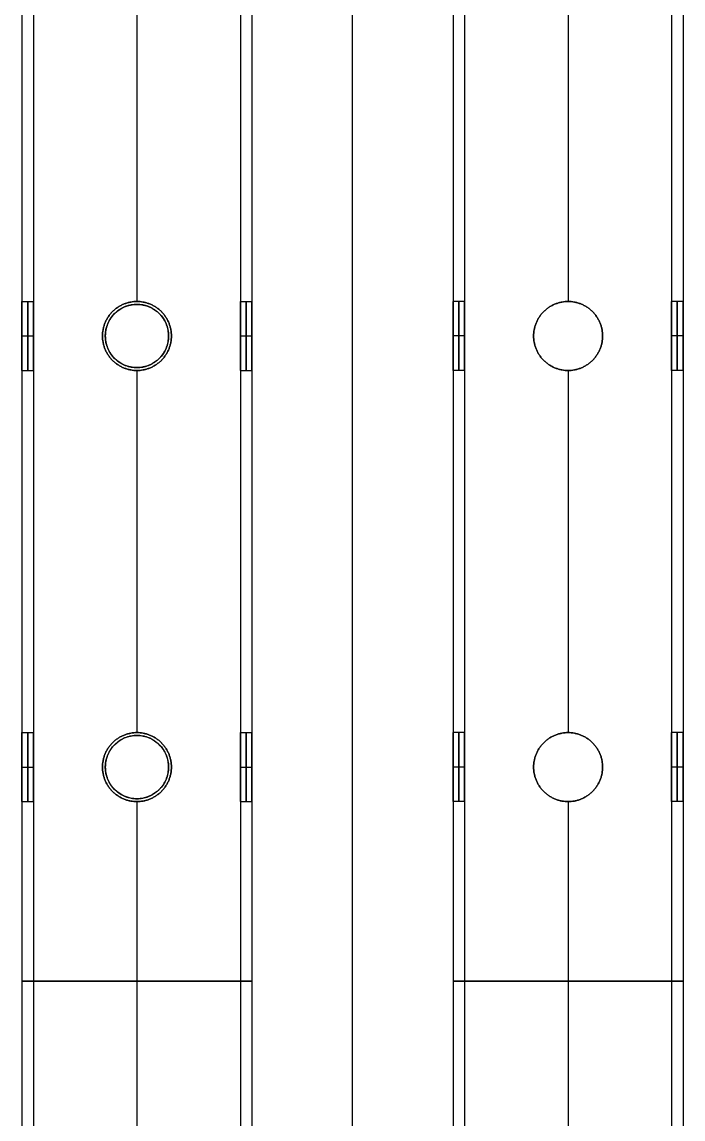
# Model space of a CAD drawing. Header units: millimetres. Extents: x -6529 to 809, y -8611 to 207.
# Drawn here: x 93.5 to 208.5, y -4076.9 to -3886.1 of the extents above; entities that cross this region are included whole.
import ezdxf

# ---------------------------------------------------------------- set-up
doc = ezdxf.new("R2010")
doc.units = ezdxf.units.MM
doc.header["$MEASUREMENT"] = 0
for name, color, linetype, true_color in [('gaten$11mm', 7, 'Continuous', 0xff6a35), ('platen', 7, 'Continuous', 0x007f00), ('staal', 5, 'Continuous', 0x0000ff)]:
    doc.layers.add(name, color=color, linetype=linetype, true_color=true_color)

# ---------------------------------------------------------------- blocks, each defined once
blk = doc.blocks.new('top plaat')
at = {"layer": 'platen'}
for p, q in [((658, -1276), (658, 40)), ((658, -1276, 18), (658, 40, 18)), ((620.5, -200), (620.5, -200, 18)), ((615, -205.5), (615, -205.5, 18)), ((626, -205.5), (626, -205.5, 18)), ((620.5, -211), (620.5, -211, 18)), ((620.5, -275), (620.5, -275, 18)), ((615, -280.5), (615, -280.5, 18)), ((626, -280.5), (626, -280.5, 18)), ((620.5, -286), (620.5, -286, 18))]:
    blk.add_line(p, q, dxfattribs=at)
for centre in [(620.5, -205.5, 9), (620.5, -280.5, 9)]:
    blk.add_circle(centre, 5.5, dxfattribs=at)
for points in [[(626, -205.5), (626, -211), (620.5, -211), (615, -211), (615, -205.5), (615, -200), (620.5, -200), (626, -200), (626, -205.5)], [(626, -205.5, 18), (626, -211, 18), (620.5, -211, 18), (615, -211, 18), (615, -205.5, 18), (615, -200, 18), (620.5, -200, 18), (626, -200, 18), (626, -205.5, 18)], [(626, -280.5), (626, -286), (620.5, -286), (615, -286), (615, -280.5), (615, -275), (620.5, -275), (626, -275), (626, -280.5)], [(626, -280.5, 18), (626, -286, 18), (620.5, -286, 18), (615, -286, 18), (615, -280.5, 18), (615, -275, 18), (620.5, -275, 18), (626, -275, 18), (626, -280.5, 18)]]:
    blk.add_rational_spline(points, [1, 0.707106781187, 1, 0.707106781187, 1, 0.707106781187, 1, 0.707106781187, 1], degree=2, knots=[-37.699112, -37.699112, -37.699112, -28.274334, -28.274334, -18.849556, -18.849556, -9.424778, -9.424778, 0, 0, 0], dxfattribs=at)
blk = doc.blocks.new('plaat base')
at = {"layer": 'platen'}
for p, q in [((658, -1200), (658, 0)), ((658, -1200, 18), (658, 0, 18))]:
    blk.add_line(p, q, dxfattribs=at)

msp = doc.modelspace()

# ---------------------------------------------------------------- linework, layer by layer
at = {"layer": 'gaten$11mm'}
for centre in [(113.53, -3940.71), (113.53, -4015.71)]:
    msp.add_circle(centre, 5.5, dxfattribs=at)
at = {"layer": 'staal'}
for p, q in [((93.53, -3934.71, 20), (95.53, -3934.71, 20)), ((113.53, -3934.71, 2), (113.53, -3934.71)), ((113.53, -3934.71, 40), (113.53, -3934.71, 38)), ((131.53, -3934.71, 20), (133.53, -3934.71, 20)), ((170.53, -3934.71, 1296), (168.53, -3934.71, 1296)), ((188.53, -3934.71, 1278), (188.53, -3934.71, 1276)), ((188.53, -3934.71, 1316), (188.53, -3934.71, 1314)), ((208.53, -3934.71, 1296), (206.53, -3934.71, 1296)), ((93.53, -3940.71, 26), (95.53, -3940.71, 26)), ((93.53, -3940.71, 14), (95.53, -3940.71, 14)), ((107.53, -3940.71, 2), (107.53, -3940.71)), ((107.53, -3940.71, 40), (107.53, -3940.71, 38)), ((119.53, -3940.71, 2), (119.53, -3940.71)), ((119.53, -3940.71, 40), (119.53, -3940.71, 38)), ((131.53, -3940.71, 26), (133.53, -3940.71, 26)), ((131.53, -3940.71, 14), (133.53, -3940.71, 14)), ((170.53, -3940.71, 1302), (168.53, -3940.71, 1302)), ((170.53, -3940.71, 1290), (168.53, -3940.71, 1290)), ((182.53, -3940.71, 1278), (182.53, -3940.71, 1276)), ((182.53, -3940.71, 1316), (182.53, -3940.71, 1314)), ((194.53, -3940.71, 1278), (194.53, -3940.71, 1276)), ((194.53, -3940.71, 1316), (194.53, -3940.71, 1314)), ((208.53, -3940.71, 1302), (206.53, -3940.71, 1302)), ((208.53, -3940.71, 1290), (206.53, -3940.71, 1290)), ((93.53, -3946.71, 20), (95.53, -3946.71, 20)), ((113.53, -3946.71, 2), (113.53, -3946.71)), ((113.53, -3946.71, 40), (113.53, -3946.71, 38)), ((131.53, -3946.71, 20), (133.53, -3946.71, 20)), ((170.53, -3946.71, 1296), (168.53, -3946.71, 1296)), ((188.53, -3946.71, 1278), (188.53, -3946.71, 1276)), ((188.53, -3946.71, 1316), (188.53, -3946.71, 1314)), ((208.53, -3946.71, 1296), (206.53, -3946.71, 1296)), ((93.53, -4009.71, 20), (95.53, -4009.71, 20)), ((113.53, -4009.71, 2), (113.53, -4009.71)), ((113.53, -4009.71, 40), (113.53, -4009.71, 38)), ((131.53, -4009.71, 20), (133.53, -4009.71, 20)), ((170.53, -4009.71, 1296), (168.53, -4009.71, 1296)), ((188.53, -4009.71, 1278), (188.53, -4009.71, 1276)), ((188.53, -4009.71, 1316), (188.53, -4009.71, 1314)), ((208.53, -4009.71, 1296), (206.53, -4009.71, 1296)), ((93.53, -4015.71, 26), (95.53, -4015.71, 26)), ((93.53, -4015.71, 14), (95.53, -4015.71, 14)), ((107.53, -4015.71, 2), (107.53, -4015.71)), ((107.53, -4015.71, 40), (107.53, -4015.71, 38)), ((119.53, -4015.71, 2), (119.53, -4015.71)), ((119.53, -4015.71, 40), (119.53, -4015.71, 38)), ((131.53, -4015.71, 26), (133.53, -4015.71, 26)), ((131.53, -4015.71, 14), (133.53, -4015.71, 14)), ((170.53, -4015.71, 1302), (168.53, -4015.71, 1302)), ((170.53, -4015.71, 1290), (168.53, -4015.71, 1290)), ((182.53, -4015.71, 1278), (182.53, -4015.71, 1276)), ((182.53, -4015.71, 1316), (182.53, -4015.71, 1314)), ((194.53, -4015.71, 1278), (194.53, -4015.71, 1276)), ((194.53, -4015.71, 1316), (194.53, -4015.71, 1314)), ((208.53, -4015.71, 1302), (206.53, -4015.71, 1302)), ((208.53, -4015.71, 1290), (206.53, -4015.71, 1290)), ((93.53, -4021.71, 20), (95.53, -4021.71, 20)), ((113.53, -4021.71, 2), (113.53, -4021.71)), ((113.53, -4021.71, 40), (113.53, -4021.71, 38)), ((131.53, -4021.71, 20), (133.53, -4021.71, 20)), ((170.53, -4021.71, 1296), (168.53, -4021.71, 1296)), ((188.53, -4021.71, 1278), (188.53, -4021.71, 1276)), ((188.53, -4021.71, 1316), (188.53, -4021.71, 1314)), ((208.53, -4021.71, 1296), (206.53, -4021.71, 1296))]:
    msp.add_line(p, q, dxfattribs=at)
for points in [[(93.53, -3735.21), (93.53, -4052.96), (93.53, -4370.71)], [(93.53, -3735.21, 40), (93.53, -4052.96, 40), (93.53, -4370.71, 40)], [(95.53, -3735.21, 2), (95.53, -4052.96, 2), (95.53, -4370.71, 2)], [(95.53, -3735.21, 38), (95.53, -4052.96, 38), (95.53, -4370.71, 38)], [(131.53, -3735.21, 2), (131.53, -4052.96, 2), (131.53, -4370.71, 2)], [(131.53, -3735.21, 38), (131.53, -4052.96, 38), (131.53, -4370.71, 38)], [(133.53, -3735.21), (133.53, -4052.96), (133.53, -4370.71)], [(133.53, -3735.21, 40), (133.53, -4052.96, 40), (133.53, -4370.71, 40)], [(168.53, -3735.21, 1276), (168.53, -4052.96, 1276), (168.53, -4370.71, 1276)], [(168.53, -3735.21, 1316), (168.53, -4052.96, 1316), (168.53, -4370.71, 1316)], [(170.53, -3735.21, 1278), (170.53, -4052.96, 1278), (170.53, -4370.71, 1278)], [(170.53, -3735.21, 1314), (170.53, -4052.96, 1314), (170.53, -4370.71, 1314)], [(206.53, -3735.21, 1278), (206.53, -4052.96, 1278), (206.53, -4370.71, 1278)], [(206.53, -3735.21, 1314), (206.53, -4052.96, 1314), (206.53, -4370.71, 1314)], [(208.53, -3735.21, 1276), (208.53, -4052.96, 1276), (208.53, -4370.71, 1276)], [(208.53, -3735.21, 1316), (208.53, -4052.96, 1316), (208.53, -4370.71, 1316)], [(93.53, -3871.71, 20), (93.53, -3903.21, 20), (93.53, -3934.71, 20)], [(95.53, -3871.71, 20), (95.53, -3903.21, 20), (95.53, -3934.71, 20)], [(113.53, -3871.71), (113.53, -3903.21), (113.53, -3934.71)], [(113.53, -3871.71, 40), (113.53, -3903.21, 40), (113.53, -3934.71, 40)], [(113.53, -3871.71, 2), (113.53, -3903.21, 2), (113.53, -3934.71, 2)], [(113.53, -3871.71, 38), (113.53, -3903.21, 38), (113.53, -3934.71, 38)], [(131.53, -3871.71, 20), (131.53, -3903.21, 20), (131.53, -3934.71, 20)], [(133.53, -3871.71, 20), (133.53, -3903.21, 20), (133.53, -3934.71, 20)], [(168.53, -3871.71, 1296), (168.53, -3903.21, 1296), (168.53, -3934.71, 1296)], [(170.53, -3871.71, 1296), (170.53, -3903.21, 1296), (170.53, -3934.71, 1296)], [(188.53, -3871.71, 1276), (188.53, -3903.21, 1276), (188.53, -3934.71, 1276)], [(188.53, -3871.71, 1316), (188.53, -3903.21, 1316), (188.53, -3934.71, 1316)], [(188.53, -3871.71, 1278), (188.53, -3903.21, 1278), (188.53, -3934.71, 1278)], [(188.53, -3871.71, 1314), (188.53, -3903.21, 1314), (188.53, -3934.71, 1314)], [(206.53, -3871.71, 1296), (206.53, -3903.21, 1296), (206.53, -3934.71, 1296)], [(208.53, -3871.71, 1296), (208.53, -3903.21, 1296), (208.53, -3934.71, 1296)], [(93.53, -3946.71, 20), (93.53, -3978.21, 20), (93.53, -4009.71, 20)], [(95.53, -3946.71, 20), (95.53, -3978.21, 20), (95.53, -4009.71, 20)], [(113.53, -3946.71), (113.53, -3978.21), (113.53, -4009.71)], [(113.53, -3946.71, 40), (113.53, -3978.21, 40), (113.53, -4009.71, 40)], [(113.53, -3946.71, 2), (113.53, -3978.21, 2), (113.53, -4009.71, 2)], [(113.53, -3946.71, 38), (113.53, -3978.21, 38), (113.53, -4009.71, 38)], [(131.53, -3946.71, 20), (131.53, -3978.21, 20), (131.53, -4009.71, 20)], [(133.53, -3946.71, 20), (133.53, -3978.21, 20), (133.53, -4009.71, 20)], [(168.53, -3946.71, 1296), (168.53, -3978.21, 1296), (168.53, -4009.71, 1296)], [(170.53, -3946.71, 1296), (170.53, -3978.21, 1296), (170.53, -4009.71, 1296)], [(188.53, -3946.71, 1276), (188.53, -3978.21, 1276), (188.53, -4009.71, 1276)], [(188.53, -3946.71, 1316), (188.53, -3978.21, 1316), (188.53, -4009.71, 1316)], [(188.53, -3946.71, 1278), (188.53, -3978.21, 1278), (188.53, -4009.71, 1278)], [(188.53, -3946.71, 1314), (188.53, -3978.21, 1314), (188.53, -4009.71, 1314)], [(206.53, -3946.71, 1296), (206.53, -3978.21, 1296), (206.53, -4009.71, 1296)], [(208.53, -3946.71, 1296), (208.53, -3978.21, 1296), (208.53, -4009.71, 1296)], [(93.53, -4021.71, 20), (93.53, -4053.21, 20), (93.53, -4084.71, 20)], [(95.53, -4021.71, 20), (95.53, -4053.21, 20), (95.53, -4084.71, 20)], [(113.53, -4021.71), (113.53, -4053.21), (113.53, -4084.71)], [(113.53, -4021.71, 40), (113.53, -4053.21, 40), (113.53, -4084.71, 40)], [(113.53, -4021.71, 2), (113.53, -4053.21, 2), (113.53, -4084.71, 2)], [(113.53, -4021.71, 38), (113.53, -4053.21, 38), (113.53, -4084.71, 38)], [(131.53, -4021.71, 20), (131.53, -4053.21, 20), (131.53, -4084.71, 20)], [(133.53, -4021.71, 20), (133.53, -4053.21, 20), (133.53, -4084.71, 20)], [(168.53, -4021.71, 1296), (168.53, -4053.21, 1296), (168.53, -4084.71, 1296)], [(170.53, -4021.71, 1296), (170.53, -4053.21, 1296), (170.53, -4084.71, 1296)], [(188.53, -4021.71, 1276), (188.53, -4053.21, 1276), (188.53, -4084.71, 1276)], [(188.53, -4021.71, 1316), (188.53, -4053.21, 1316), (188.53, -4084.71, 1316)], [(188.53, -4021.71, 1278), (188.53, -4053.21, 1278), (188.53, -4084.71, 1278)], [(188.53, -4021.71, 1314), (188.53, -4053.21, 1314), (188.53, -4084.71, 1314)], [(206.53, -4021.71, 1296), (206.53, -4053.21, 1296), (206.53, -4084.71, 1296)], [(208.53, -4021.71, 1296), (208.53, -4053.21, 1296), (208.53, -4084.71, 1296)], [(93.53, -4052.96), (113.53, -4052.96), (133.53, -4052.96)], [(133.53, -4052.96, 40), (113.53, -4052.96, 40), (93.53, -4052.96, 40)], [(93.53, -4052.96, 40), (93.53, -4052.96, 20), (93.53, -4052.96)], [(131.53, -4052.96, 2), (113.53, -4052.96, 2), (95.53, -4052.96, 2)], [(95.53, -4052.96, 2), (95.53, -4052.96, 20), (95.53, -4052.96, 38)], [(95.53, -4052.96, 38), (113.53, -4052.96, 38), (131.53, -4052.96, 38)], [(131.53, -4052.96, 38), (131.53, -4052.96, 20), (131.53, -4052.96, 2)], [(133.53, -4052.96), (133.53, -4052.96, 20), (133.53, -4052.96, 40)], [(208.53, -4052.96, 1276), (188.53, -4052.96, 1276), (168.53, -4052.96, 1276)], [(168.53, -4052.96, 1276), (168.53, -4052.96, 1296), (168.53, -4052.96, 1316)], [(168.53, -4052.96, 1316), (188.53, -4052.96, 1316), (208.53, -4052.96, 1316)], [(170.53, -4052.96, 1314), (170.53, -4052.96, 1296), (170.53, -4052.96, 1278)], [(170.53, -4052.96, 1278), (188.53, -4052.96, 1278), (206.53, -4052.96, 1278)], [(206.53, -4052.96, 1314), (188.53, -4052.96, 1314), (170.53, -4052.96, 1314)], [(206.53, -4052.96, 1278), (206.53, -4052.96, 1296), (206.53, -4052.96, 1314)], [(208.53, -4052.96, 1316), (208.53, -4052.96, 1296), (208.53, -4052.96, 1276)]]:
    msp.add_open_spline(points, degree=2, dxfattribs=at)
for points, weights, knots in [([(93.53, -3940.71, 26), (93.53, -3946.71, 26), (93.53, -3946.71, 20), (93.53, -3946.71, 14), (93.53, -3940.71, 14), (93.53, -3934.71, 14), (93.53, -3934.71, 20), (93.53, -3934.71, 26), (93.53, -3940.71, 26)], [1, 0.707106781187, 1, 0.707106781187, 1, 0.707106781187, 1, 0.707106781187, 1], [0, 0, 0, 7.853982, 7.853982, 15.707963, 15.707963, 23.561945, 23.561945, 31.415927, 31.415927, 31.415927]), ([(94.53, -3940.71, 26), (94.53, -3946.71, 26), (94.53, -3946.71, 20), (94.53, -3946.71, 14), (94.53, -3940.71, 14), (94.53, -3934.71, 14), (94.53, -3934.71, 20), (94.53, -3934.71, 26), (94.53, -3940.71, 26)], [1, 0.707106781187, 1, 0.707106781187, 1, 0.707106781187, 1, 0.707106781187, 1], [0, 0, 0, 7.853982, 7.853982, 15.707963, 15.707963, 23.561945, 23.561945, 31.415927, 31.415927, 31.415927]), ([(95.53, -3940.71, 26), (95.53, -3934.71, 26), (95.53, -3934.71, 20), (95.53, -3934.71, 14), (95.53, -3940.71, 14), (95.53, -3946.71, 14), (95.53, -3946.71, 20), (95.53, -3946.71, 26), (95.53, -3940.71, 26)], [1, 0.707106781187, 1, 0.707106781187, 1, 0.707106781187, 1, 0.707106781187, 1], [-31.415927, -31.415927, -31.415927, -23.561945, -23.561945, -15.707963, -15.707963, -7.853982, -7.853982, 0, 0, 0]), ([(119.53, -3940.71), (119.53, -3934.71), (113.53, -3934.71), (107.53, -3934.71), (107.53, -3940.71), (107.53, -3946.71), (113.53, -3946.71), (119.53, -3946.71), (119.53, -3940.71)], [1, 0.707106781187, 1, 0.707106781187, 1, 0.707106781187, 1, 0.707106781187, 1], [-31.415927, -31.415927, -31.415927, -23.561945, -23.561945, -15.707963, -15.707963, -7.853982, -7.853982, 0, 0, 0]), ([(119.53, -3940.71, 40), (119.53, -3946.71, 40), (113.53, -3946.71, 40), (107.53, -3946.71, 40), (107.53, -3940.71, 40), (107.53, -3934.71, 40), (113.53, -3934.71, 40), (119.53, -3934.71, 40), (119.53, -3940.71, 40)], [1, 0.707106781187, 1, 0.707106781187, 1, 0.707106781187, 1, 0.707106781187, 1], [0, 0, 0, 7.853982, 7.853982, 15.707963, 15.707963, 23.561945, 23.561945, 31.415927, 31.415927, 31.415927]), ([(119.53, -3940.71, 2), (119.53, -3946.71, 2), (113.53, -3946.71, 2), (107.53, -3946.71, 2), (107.53, -3940.71, 2), (107.53, -3934.71, 2), (113.53, -3934.71, 2), (119.53, -3934.71, 2), (119.53, -3940.71, 2)], [1, 0.707106781187, 1, 0.707106781187, 1, 0.707106781187, 1, 0.707106781187, 1], [0, 0, 0, 7.853982, 7.853982, 15.707963, 15.707963, 23.561945, 23.561945, 31.415927, 31.415927, 31.415927]), ([(119.53, -3940.71, 38), (119.53, -3934.71, 38), (113.53, -3934.71, 38), (107.53, -3934.71, 38), (107.53, -3940.71, 38), (107.53, -3946.71, 38), (113.53, -3946.71, 38), (119.53, -3946.71, 38), (119.53, -3940.71, 38)], [1, 0.707106781187, 1, 0.707106781187, 1, 0.707106781187, 1, 0.707106781187, 1], [-31.415927, -31.415927, -31.415927, -23.561945, -23.561945, -15.707963, -15.707963, -7.853982, -7.853982, 0, 0, 0]), ([(119.53, -3940.71, 1), (119.53, -3946.71, 1), (113.53, -3946.71, 1), (107.53, -3946.71, 1), (107.53, -3940.71, 1), (107.53, -3934.71, 1), (113.53, -3934.71, 1), (119.53, -3934.71, 1), (119.53, -3940.71, 1)], [1, 0.707106781187, 1, 0.707106781187, 1, 0.707106781187, 1, 0.707106781187, 1], [0, 0, 0, 7.853982, 7.853982, 15.707963, 15.707963, 23.561945, 23.561945, 31.415927, 31.415927, 31.415927]), ([(119.53, -3940.71, 39), (119.53, -3946.71, 39), (113.53, -3946.71, 39), (107.53, -3946.71, 39), (107.53, -3940.71, 39), (107.53, -3934.71, 39), (113.53, -3934.71, 39), (119.53, -3934.71, 39), (119.53, -3940.71, 39)], [1, 0.707106781187, 1, 0.707106781187, 1, 0.707106781187, 1, 0.707106781187, 1], [0, 0, 0, 7.853982, 7.853982, 15.707963, 15.707963, 23.561945, 23.561945, 31.415927, 31.415927, 31.415927]), ([(131.53, -3940.71, 26), (131.53, -3946.71, 26), (131.53, -3946.71, 20), (131.53, -3946.71, 14), (131.53, -3940.71, 14), (131.53, -3934.71, 14), (131.53, -3934.71, 20), (131.53, -3934.71, 26), (131.53, -3940.71, 26)], [0.999999860338, 0.707106851018, 1, 0.707106781187, 1, 0.707106781187, 1, 0.707106851018, 0.999999860338], [0, 0, 0, 7.853981, 7.853981, 15.707963, 15.707963, 23.561946, 23.561946, 31.415927, 31.415927, 31.415927]), ([(132.53, -3940.71, 26), (132.53, -3946.71, 26), (132.53, -3946.71, 20), (132.53, -3946.71, 14), (132.53, -3940.71, 14), (132.53, -3934.71, 14), (132.53, -3934.71, 20), (132.53, -3934.71, 26), (132.53, -3940.71, 26)], [1, 0.707106781187, 1, 0.707106781187, 1, 0.707106781187, 1, 0.707106781187, 1], [0, 0, 0, 7.853982, 7.853982, 15.707963, 15.707963, 23.561945, 23.561945, 31.415927, 31.415927, 31.415927]), ([(133.53, -3940.71, 26), (133.53, -3934.71, 26), (133.53, -3934.71, 20), (133.53, -3934.71, 14), (133.53, -3940.71, 14), (133.53, -3946.71, 14), (133.53, -3946.71, 20), (133.53, -3946.71, 26), (133.53, -3940.71, 26)], [1, 0.707106781187, 1, 0.707106781187, 1, 0.707106781187, 1, 0.707106781187, 1], [-31.415927, -31.415927, -31.415927, -23.561945, -23.561945, -15.707963, -15.707963, -7.853982, -7.853982, 0, 0, 0]), ([(168.53, -3940.71, 1302), (168.53, -3934.71, 1302), (168.53, -3934.71, 1296), (168.53, -3934.71, 1290), (168.53, -3940.71, 1290), (168.53, -3946.71, 1290), (168.53, -3946.71, 1296), (168.53, -3946.71, 1302), (168.53, -3940.71, 1302)], [1, 0.707106781187, 1, 0.707106781187, 1, 0.707106781187, 1, 0.707106781187, 1], [-31.415927, -31.415927, -31.415927, -23.561945, -23.561945, -15.707963, -15.707963, -7.853982, -7.853982, 0, 0, 0]), ([(169.53, -3940.71, 1302), (169.53, -3946.71, 1302), (169.53, -3946.71, 1296), (169.53, -3946.71, 1290), (169.53, -3940.71, 1290), (169.53, -3934.71, 1290), (169.53, -3934.71, 1296), (169.53, -3934.71, 1302), (169.53, -3940.71, 1302)], [1, 0.707106781187, 1, 0.707106781187, 1, 0.707106781187, 1, 0.707106781187, 1], [0, 0, 0, 7.853982, 7.853982, 15.707963, 15.707963, 23.561945, 23.561945, 31.415927, 31.415927, 31.415927]), ([(170.53, -3940.71, 1302), (170.53, -3946.71, 1302), (170.53, -3946.71, 1296), (170.53, -3946.71, 1290), (170.53, -3940.71, 1290), (170.53, -3934.71, 1290), (170.53, -3934.71, 1296), (170.53, -3934.71, 1302), (170.53, -3940.71, 1302)], [0.999999860338, 0.707106851018, 1, 0.707106781187, 1, 0.707106781187, 1, 0.707106851018, 0.999999860338], [0, 0, 0, 7.853981, 7.853981, 15.707963, 15.707963, 23.561946, 23.561946, 31.415927, 31.415927, 31.415927]), ([(182.53, -3940.71, 1276), (182.53, -3934.71, 1276), (188.53, -3934.71, 1276), (194.53, -3934.71, 1276), (194.53, -3940.71, 1276), (194.53, -3946.71, 1276), (188.53, -3946.71, 1276), (182.53, -3946.71, 1276), (182.53, -3940.71, 1276)], [1, 0.707106781187, 1, 0.707106781187, 1, 0.707106781187, 1, 0.707106781187, 1], [-31.415927, -31.415927, -31.415927, -23.561945, -23.561945, -15.707963, -15.707963, -7.853982, -7.853982, 0, 0, 0]), ([(182.53, -3940.71, 1316), (182.53, -3946.71, 1316), (188.53, -3946.71, 1316), (194.53, -3946.71, 1316), (194.53, -3940.71, 1316), (194.53, -3934.71, 1316), (188.53, -3934.71, 1316), (182.53, -3934.71, 1316), (182.53, -3940.71, 1316)], [1, 0.707106781187, 1, 0.707106781187, 1, 0.707106781187, 1, 0.707106781187, 1], [0, 0, 0, 7.853982, 7.853982, 15.707963, 15.707963, 23.561945, 23.561945, 31.415927, 31.415927, 31.415927]), ([(182.53, -3940.71, 1278), (182.53, -3946.71, 1278), (188.53, -3946.71, 1278), (194.53, -3946.71, 1278), (194.53, -3940.71, 1278), (194.53, -3934.71, 1278), (188.53, -3934.71, 1278), (182.53, -3934.71, 1278), (182.53, -3940.71, 1278)], [1, 0.707106781187, 1, 0.707106781187, 1, 0.707106781187, 1, 0.707106781187, 1], [0, 0, 0, 7.853982, 7.853982, 15.707963, 15.707963, 23.561945, 23.561945, 31.415927, 31.415927, 31.415927]), ([(182.53, -3940.71, 1314), (182.53, -3934.71, 1314), (188.53, -3934.71, 1314), (194.53, -3934.71, 1314), (194.53, -3940.71, 1314), (194.53, -3946.71, 1314), (188.53, -3946.71, 1314), (182.53, -3946.71, 1314), (182.53, -3940.71, 1314)], [1, 0.707106781187, 1, 0.707106781187, 1, 0.707106781187, 1, 0.707106781187, 1], [-31.415927, -31.415927, -31.415927, -23.561945, -23.561945, -15.707963, -15.707963, -7.853982, -7.853982, 0, 0, 0]), ([(182.53, -3940.71, 1277), (182.53, -3946.71, 1277), (188.53, -3946.71, 1277), (194.53, -3946.71, 1277), (194.53, -3940.71, 1277), (194.53, -3934.71, 1277), (188.53, -3934.71, 1277), (182.53, -3934.71, 1277), (182.53, -3940.71, 1277)], [1, 0.707106781187, 1, 0.707106781187, 1, 0.707106781187, 1, 0.707106781187, 1], [0, 0, 0, 7.853982, 7.853982, 15.707963, 15.707963, 23.561945, 23.561945, 31.415927, 31.415927, 31.415927]), ([(182.53, -3940.71, 1315), (182.53, -3946.71, 1315), (188.53, -3946.71, 1315), (194.53, -3946.71, 1315), (194.53, -3940.71, 1315), (194.53, -3934.71, 1315), (188.53, -3934.71, 1315), (182.53, -3934.71, 1315), (182.53, -3940.71, 1315)], [1, 0.707106781187, 1, 0.707106781187, 1, 0.707106781187, 1, 0.707106781187, 1], [0, 0, 0, 7.853982, 7.853982, 15.707963, 15.707963, 23.561945, 23.561945, 31.415927, 31.415927, 31.415927]), ([(206.53, -3940.71, 1302), (206.53, -3934.71, 1302), (206.53, -3934.71, 1296), (206.53, -3934.71, 1290), (206.53, -3940.71, 1290), (206.53, -3946.71, 1290), (206.53, -3946.71, 1296), (206.53, -3946.71, 1302), (206.53, -3940.71, 1302)], [1, 0.707106781187, 1, 0.707106781187, 1, 0.707106781187, 1, 0.707106781187, 1], [-31.415927, -31.415927, -31.415927, -23.561945, -23.561945, -15.707963, -15.707963, -7.853982, -7.853982, 0, 0, 0]), ([(207.53, -3940.71, 1302), (207.53, -3946.71, 1302), (207.53, -3946.71, 1296), (207.53, -3946.71, 1290), (207.53, -3940.71, 1290), (207.53, -3934.71, 1290), (207.53, -3934.71, 1296), (207.53, -3934.71, 1302), (207.53, -3940.71, 1302)], [1, 0.707106781187, 1, 0.707106781187, 1, 0.707106781187, 1, 0.707106781187, 1], [0, 0, 0, 7.853982, 7.853982, 15.707963, 15.707963, 23.561945, 23.561945, 31.415927, 31.415927, 31.415927]), ([(208.53, -3940.71, 1302), (208.53, -3946.71, 1302), (208.53, -3946.71, 1296), (208.53, -3946.71, 1290), (208.53, -3940.71, 1290), (208.53, -3934.71, 1290), (208.53, -3934.71, 1296), (208.53, -3934.71, 1302), (208.53, -3940.71, 1302)], [1, 0.707106781187, 1, 0.707106781187, 1, 0.707106781187, 1, 0.707106781187, 1], [0, 0, 0, 7.853982, 7.853982, 15.707963, 15.707963, 23.561945, 23.561945, 31.415927, 31.415927, 31.415927]), ([(93.53, -4015.71, 26), (93.53, -4021.71, 26), (93.53, -4021.71, 20), (93.53, -4021.71, 14), (93.53, -4015.71, 14), (93.53, -4009.71, 14), (93.53, -4009.71, 20), (93.53, -4009.71, 26), (93.53, -4015.71, 26)], [1, 0.707106781187, 1, 0.707106781187, 1, 0.707106781187, 1, 0.707106781187, 1], [0, 0, 0, 7.853982, 7.853982, 15.707963, 15.707963, 23.561945, 23.561945, 31.415927, 31.415927, 31.415927]), ([(94.53, -4015.71, 26), (94.53, -4021.71, 26), (94.53, -4021.71, 20), (94.53, -4021.71, 14), (94.53, -4015.71, 14), (94.53, -4009.71, 14), (94.53, -4009.71, 20), (94.53, -4009.71, 26), (94.53, -4015.71, 26)], [1, 0.707106781187, 1, 0.707106781187, 1, 0.707106781187, 1, 0.707106781187, 1], [0, 0, 0, 7.853982, 7.853982, 15.707963, 15.707963, 23.561945, 23.561945, 31.415927, 31.415927, 31.415927]), ([(95.53, -4015.71, 26), (95.53, -4009.71, 26), (95.53, -4009.71, 20), (95.53, -4009.71, 14), (95.53, -4015.71, 14), (95.53, -4021.71, 14), (95.53, -4021.71, 20), (95.53, -4021.71, 26), (95.53, -4015.71, 26)], [1, 0.707106781187, 1, 0.707106781187, 1, 0.707106781187, 1, 0.707106851018, 0.999999860338], [-31.415927, -31.415927, -31.415927, -23.561944, -23.561944, -15.707962, -15.707962, -7.85398, -7.85398, 0, 0, 0]), ([(119.53, -4015.71), (119.53, -4009.71), (113.53, -4009.71), (107.53, -4009.71), (107.53, -4015.71), (107.53, -4021.71), (113.53, -4021.71), (119.53, -4021.71), (119.53, -4015.71)], [1, 0.707106781187, 1, 0.707106781187, 1, 0.707106781187, 1, 0.707106781187, 1], [-31.415927, -31.415927, -31.415927, -23.561945, -23.561945, -15.707963, -15.707963, -7.853982, -7.853982, 0, 0, 0]), ([(119.53, -4015.71, 40), (119.53, -4021.71, 40), (113.53, -4021.71, 40), (107.53, -4021.71, 40), (107.53, -4015.71, 40), (107.53, -4009.71, 40), (113.53, -4009.71, 40), (119.53, -4009.71, 40), (119.53, -4015.71, 40)], [1, 0.707106781187, 1, 0.707106781187, 1, 0.707106781187, 1, 0.707106781187, 1], [0, 0, 0, 7.853982, 7.853982, 15.707963, 15.707963, 23.561945, 23.561945, 31.415927, 31.415927, 31.415927]), ([(119.53, -4015.71, 2), (119.53, -4021.71, 2), (113.53, -4021.71, 2), (107.53, -4021.71, 2), (107.53, -4015.71, 2), (107.53, -4009.71, 2), (113.53, -4009.71, 2), (119.53, -4009.71, 2), (119.53, -4015.71, 2)], [1, 0.707106781187, 1, 0.707106781187, 1, 0.707106781187, 1, 0.707106781187, 1], [0, 0, 0, 7.853982, 7.853982, 15.707963, 15.707963, 23.561945, 23.561945, 31.415927, 31.415927, 31.415927]), ([(119.53, -4015.71, 38), (119.53, -4009.71, 38), (113.53, -4009.71, 38), (107.53, -4009.71, 38), (107.53, -4015.71, 38), (107.53, -4021.71, 38), (113.53, -4021.71, 38), (119.53, -4021.71, 38), (119.53, -4015.71, 38)], [1, 0.707106781187, 1, 0.707106781187, 1, 0.707106781187, 1, 0.707106781187, 1], [-31.415927, -31.415927, -31.415927, -23.561945, -23.561945, -15.707963, -15.707963, -7.853982, -7.853982, 0, 0, 0]), ([(119.53, -4015.71, 1), (119.53, -4021.71, 1), (113.53, -4021.71, 1), (107.53, -4021.71, 1), (107.53, -4015.71, 1), (107.53, -4009.71, 1), (113.53, -4009.71, 1), (119.53, -4009.71, 1), (119.53, -4015.71, 1)], [1, 0.707106781187, 1, 0.707106781187, 1, 0.707106781187, 1, 0.707106781187, 1], [0, 0, 0, 7.853982, 7.853982, 15.707963, 15.707963, 23.561945, 23.561945, 31.415927, 31.415927, 31.415927]), ([(119.53, -4015.71, 39), (119.53, -4021.71, 39), (113.53, -4021.71, 39), (107.53, -4021.71, 39), (107.53, -4015.71, 39), (107.53, -4009.71, 39), (113.53, -4009.71, 39), (119.53, -4009.71, 39), (119.53, -4015.71, 39)], [1, 0.707106781187, 1, 0.707106781187, 1, 0.707106781187, 1, 0.707106781187, 1], [0, 0, 0, 7.853982, 7.853982, 15.707963, 15.707963, 23.561945, 23.561945, 31.415927, 31.415927, 31.415927]), ([(131.53, -4015.71, 26), (131.53, -4021.71, 26), (131.53, -4021.71, 20), (131.53, -4021.71, 14), (131.53, -4015.71, 14), (131.53, -4009.71, 14), (131.53, -4009.71, 20), (131.53, -4009.71, 26), (131.53, -4015.71, 26)], [1, 0.707106781187, 1, 0.707106781187, 1, 0.707106781187, 1, 0.707106781187, 1], [0, 0, 0, 7.853982, 7.853982, 15.707963, 15.707963, 23.561945, 23.561945, 31.415927, 31.415927, 31.415927]), ([(132.53, -4015.71, 26), (132.53, -4021.71, 26), (132.53, -4021.71, 20), (132.53, -4021.71, 14), (132.53, -4015.71, 14), (132.53, -4009.71, 14), (132.53, -4009.71, 20), (132.53, -4009.71, 26), (132.53, -4015.71, 26)], [1, 0.707106781187, 1, 0.707106781187, 1, 0.707106781187, 1, 0.707106781187, 1], [0, 0, 0, 7.853982, 7.853982, 15.707963, 15.707963, 23.561945, 23.561945, 31.415927, 31.415927, 31.415927]), ([(133.53, -4015.71, 26), (133.53, -4009.71, 26), (133.53, -4009.71, 20), (133.53, -4009.71, 14), (133.53, -4015.71, 14), (133.53, -4021.71, 14), (133.53, -4021.71, 20), (133.53, -4021.71, 26), (133.53, -4015.71, 26)], [1, 0.707106781187, 1, 0.707106781187, 1, 0.707106781187, 1, 0.707106781187, 1], [-31.415927, -31.415927, -31.415927, -23.561945, -23.561945, -15.707963, -15.707963, -7.853982, -7.853982, 0, 0, 0]), ([(168.53, -4015.71, 1302), (168.53, -4009.71, 1302), (168.53, -4009.71, 1296), (168.53, -4009.71, 1290), (168.53, -4015.71, 1290), (168.53, -4021.71, 1290), (168.53, -4021.71, 1296), (168.53, -4021.71, 1302), (168.53, -4015.71, 1302)], [1, 0.707106781187, 1, 0.707106781187, 1, 0.707106781187, 1, 0.707106781187, 1], [-31.415927, -31.415927, -31.415927, -23.561945, -23.561945, -15.707963, -15.707963, -7.853982, -7.853982, 0, 0, 0]), ([(169.53, -4015.71, 1302), (169.53, -4021.71, 1302), (169.53, -4021.71, 1296), (169.53, -4021.71, 1290), (169.53, -4015.71, 1290), (169.53, -4009.71, 1290), (169.53, -4009.71, 1296), (169.53, -4009.71, 1302), (169.53, -4015.71, 1302)], [1, 0.707106781187, 1, 0.707106781187, 1, 0.707106781187, 1, 0.707106781187, 1], [0, 0, 0, 7.853982, 7.853982, 15.707963, 15.707963, 23.561945, 23.561945, 31.415927, 31.415927, 31.415927]), ([(170.53, -4015.71, 1302), (170.53, -4021.71, 1302), (170.53, -4021.71, 1296), (170.53, -4021.71, 1290), (170.53, -4015.71, 1290), (170.53, -4009.71, 1290), (170.53, -4009.71, 1296), (170.53, -4009.71, 1302), (170.53, -4015.71, 1302)], [1, 0.707106781187, 1, 0.707106781187, 1, 0.707106781187, 1, 0.707106781187, 1], [0, 0, 0, 7.853982, 7.853982, 15.707963, 15.707963, 23.561945, 23.561945, 31.415927, 31.415927, 31.415927]), ([(182.53, -4015.71, 1276), (182.53, -4009.71, 1276), (188.53, -4009.71, 1276), (194.53, -4009.71, 1276), (194.53, -4015.71, 1276), (194.53, -4021.71, 1276), (188.53, -4021.71, 1276), (182.53, -4021.71, 1276), (182.53, -4015.71, 1276)], [1, 0.707106781187, 1, 0.707106781187, 1, 0.707106781187, 1, 0.707106781187, 1], [-31.415927, -31.415927, -31.415927, -23.561945, -23.561945, -15.707963, -15.707963, -7.853982, -7.853982, 0, 0, 0]), ([(182.53, -4015.71, 1316), (182.53, -4021.71, 1316), (188.53, -4021.71, 1316), (194.53, -4021.71, 1316), (194.53, -4015.71, 1316), (194.53, -4009.71, 1316), (188.53, -4009.71, 1316), (182.53, -4009.71, 1316), (182.53, -4015.71, 1316)], [1, 0.707106781187, 1, 0.707106781187, 1, 0.707106781187, 1, 0.707106781187, 1], [0, 0, 0, 7.853982, 7.853982, 15.707963, 15.707963, 23.561945, 23.561945, 31.415927, 31.415927, 31.415927]), ([(182.53, -4015.71, 1278), (182.53, -4021.71, 1278), (188.53, -4021.71, 1278), (194.53, -4021.71, 1278), (194.53, -4015.71, 1278), (194.53, -4009.71, 1278), (188.53, -4009.71, 1278), (182.53, -4009.71, 1278), (182.53, -4015.71, 1278)], [1, 0.707106781187, 1, 0.707106781187, 1, 0.707106781187, 1, 0.707106781187, 1], [0, 0, 0, 7.853982, 7.853982, 15.707963, 15.707963, 23.561945, 23.561945, 31.415927, 31.415927, 31.415927]), ([(182.53, -4015.71, 1314), (182.53, -4009.71, 1314), (188.53, -4009.71, 1314), (194.53, -4009.71, 1314), (194.53, -4015.71, 1314), (194.53, -4021.71, 1314), (188.53, -4021.71, 1314), (182.53, -4021.71, 1314), (182.53, -4015.71, 1314)], [1, 0.707106781187, 1, 0.707106781187, 1, 0.707106781187, 1, 0.707106781187, 1], [-31.415927, -31.415927, -31.415927, -23.561945, -23.561945, -15.707963, -15.707963, -7.853982, -7.853982, 0, 0, 0]), ([(182.53, -4015.71, 1277), (182.53, -4021.71, 1277), (188.53, -4021.71, 1277), (194.53, -4021.71, 1277), (194.53, -4015.71, 1277), (194.53, -4009.71, 1277), (188.53, -4009.71, 1277), (182.53, -4009.71, 1277), (182.53, -4015.71, 1277)], [1, 0.707106781187, 1, 0.707106781187, 1, 0.707106781187, 1, 0.707106781187, 1], [0, 0, 0, 7.853982, 7.853982, 15.707963, 15.707963, 23.561945, 23.561945, 31.415927, 31.415927, 31.415927]), ([(182.53, -4015.71, 1315), (182.53, -4021.71, 1315), (188.53, -4021.71, 1315), (194.53, -4021.71, 1315), (194.53, -4015.71, 1315), (194.53, -4009.71, 1315), (188.53, -4009.71, 1315), (182.53, -4009.71, 1315), (182.53, -4015.71, 1315)], [1, 0.707106781187, 1, 0.707106781187, 1, 0.707106781187, 1, 0.707106781187, 1], [0, 0, 0, 7.853982, 7.853982, 15.707963, 15.707963, 23.561945, 23.561945, 31.415927, 31.415927, 31.415927]), ([(206.53, -4015.71, 1302), (206.53, -4009.71, 1302), (206.53, -4009.71, 1296), (206.53, -4009.71, 1290), (206.53, -4015.71, 1290), (206.53, -4021.71, 1290), (206.53, -4021.71, 1296), (206.53, -4021.71, 1302), (206.53, -4015.71, 1302)], [1, 0.707106781187, 1, 0.707106781187, 1, 0.707106781187, 1, 0.707106851018, 0.999999860338], [-31.415927, -31.415927, -31.415927, -23.561944, -23.561944, -15.707962, -15.707962, -7.85398, -7.85398, 0, 0, 0]), ([(207.53, -4015.71, 1302), (207.53, -4021.71, 1302), (207.53, -4021.71, 1296), (207.53, -4021.71, 1290), (207.53, -4015.71, 1290), (207.53, -4009.71, 1290), (207.53, -4009.71, 1296), (207.53, -4009.71, 1302), (207.53, -4015.71, 1302)], [1, 0.707106781187, 1, 0.707106781187, 1, 0.707106781187, 1, 0.707106781187, 1], [0, 0, 0, 7.853982, 7.853982, 15.707963, 15.707963, 23.561945, 23.561945, 31.415927, 31.415927, 31.415927]), ([(208.53, -4015.71, 1302), (208.53, -4021.71, 1302), (208.53, -4021.71, 1296), (208.53, -4021.71, 1290), (208.53, -4015.71, 1290), (208.53, -4009.71, 1290), (208.53, -4009.71, 1296), (208.53, -4009.71, 1302), (208.53, -4015.71, 1302)], [1, 0.707106781187, 1, 0.707106781187, 1, 0.707106781187, 1, 0.707106781187, 1], [0, 0, 0, 7.853982, 7.853982, 15.707963, 15.707963, 23.561945, 23.561945, 31.415927, 31.415927, 31.415927])]:
    msp.add_rational_spline(points, weights, degree=2, knots=knots, dxfattribs=at)

# ---------------------------------------------------------------- block references
at = {"layer": 'platen'}
for name, p in [('top plaat', (-506.97, -3735.21, 1316)), ('plaat base', (-506.97, -3753.21, 40))]:
    msp.add_blockref(name, p, dxfattribs=at)

doc.saveas('drawing.dxf')
